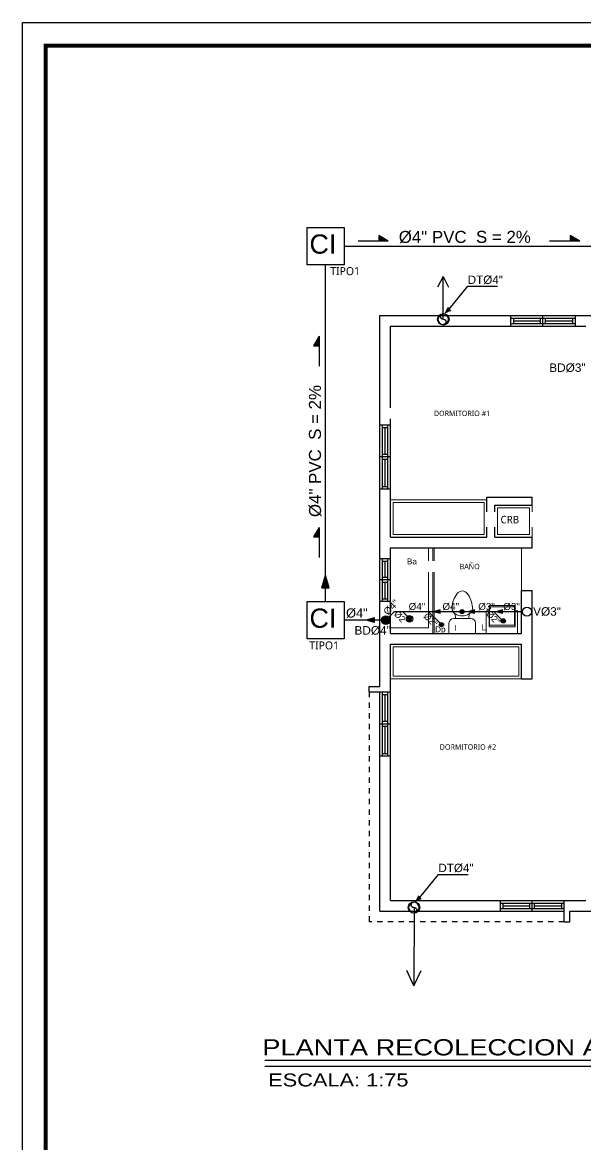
# Model space of a CAD drawing. Header units: feet. Extents: x 1019 to 2236, y -546 to 122.
# Drawn here: x 1054.27 to 1064.81, y 39.88 to 60.88 of the extents above; entities that cross this region are included whole.
import ezdxf

# ---------------------------------------------------------------- set-up
doc = ezdxf.new("R2010")
doc.units = ezdxf.units.FT
doc.header["$LTSCALE"] = 0.05
doc.header["$MEASUREMENT"] = 0
doc.linetypes.add('DASHDOT', pattern=[25.4, 12.7, -6.35, 0, -6.35])
doc.linetypes.add('HIDDEN', pattern=[9.525, 6.35, -3.175])
for name, color, linetype, lineweight in [('A-WALL', 7, 'Continuous', 25), ('closet', 8, 'Continuous', 5), ('I-FURN', 8, 'Continuous', 0), ('P-SANR-FIXT', 8, 'Continuous', 9)]:
    doc.layers.add(name, color=color, linetype=linetype, lineweight=lineweight)
for name, color, linetype in [('AGUASNEGRAS', 4, 'Continuous'), ('ANNDTTEXT', 2, 'Continuous'), ('MARCO', 1, 'Continuous'), ('PERT-VENT', 8, 'Continuous'), ('TELEFONO', 3, 'DASHDOT'), ('TEXTO', 2, 'Continuous'), ('textos', 7, 'Continuous'), ('TEXXT', 2, 'Continuous'), ('TXT', 2, 'Continuous'), ('VUELO', 8, 'HIDDEN')]:
    doc.layers.add(name, color=color, linetype=linetype)
doc.styles.add('ads', font='trebuc.ttf', dxfattribs={"height": 0.14})
doc.styles.add('DAMIAN', font='arial.ttf', dxfattribs={"height": 0.12})
doc.styles.add('grd', font='arial.ttf', dxfattribs={"height": 0.15})

# ---------------------------------------------------------------- blocks, each defined once
blk = doc.blocks.new('A$C3D6C2CD6')
at = {"layer": 'P-SANR-FIXT'}
for p, q in [((0, 1.6), (0.787, 1.6)), ((0, 0.102), (0, 1.6)), ((0.711, 1.6), (0.711, 0.102)), ((0.787, 0), (0.787, 1.6)), ((0.813, 1.6), (0.813, 0)), ((0.324, 0.227), (0.324, 0.317)), ((0.333, 0.317), (0.333, 0.227)), ((0.351, 0.227), (0.351, 0.317)), ((0.36, 0.317), (0.36, 0.227)), ((0.378, 0.227), (0.378, 0.317)), ((0.387, 0.317), (0.387, 0.227)), ((0.711, 0.102), (0, 0.102)), ((0, 0), (0.787, 0)), ((0.124, 0), (0.787, 0)), ((0.813, 0), (0.787, 0)), ((0.813, 0), (0.787, 0))]:
    blk.add_line(p, q, dxfattribs=at)
for centre, radius, start, end in [((0.356, 0.272), 0.0635, 90, 270), ((0.356, 0.272), 0.0635, 90, 270), ((0.328, 0.317), 0.00444, 360, 180), ((0.328, 0.227), 0.00444, 180, 360), ((0.356, 0.317), 0.00444, 360, 180), ((0.356, 0.227), 0.00444, 180, 360), ((0.356, 0.272), 0.0635, 270, 90), ((0.356, 0.272), 0.0635, 270, 90), ((0.383, 0.317), 0.00444, 360, 180), ((0.383, 0.227), 0.00444, 180, 360)]:
    blk.add_arc(centre, radius, start, end, dxfattribs=at)
blk = doc.blocks.new('bath_sink_6127 - bath_sink_6127-V2-Nivel 1')
at = {"layer": 'I-FURN'}
for p, q in [((0.293, 0.297), (-0.127, 0.297)), ((-0.127, 0.297), (-0.127, -0.29)), ((0.395, 0.244), (-0.005, 0.244)), ((-0.005, 0.244), (-0.005, -0.245)), ((0.025, -0.234), (0.025, 0.233)), ((0.025, 0.233), (0.369, 0.233)), ((0.293, 0.244), (0.293, 0.297)), ((0.369, 0.233), (0.369, -0.234)), ((0.395, -0.245), (0.395, 0.244)), ((0.293, -0.29), (-0.127, -0.29)), ((-0.005, -0.245), (0.395, -0.245)), ((0.369, -0.234), (0.025, -0.234)), ((0.293, -0.29), (0.293, -0.245))]:
    blk.add_line(p, q, dxfattribs=at)
blk = doc.blocks.new('Toilet_-_Tank_-_3D_4840 - 17_ High_ Seat Not Visible-536545-Nivel 1')
at = {"layer": 'P-SANR-FIXT'}
for p, q in [((0.248, 0.489), (-0.248, 0.489)), ((-0.248, 0.489), (-0.248, 0.298)), ((0.248, 0.298), (0.248, 0.489)), ((-0.159, 0.21), (-0.123, 0.21)), ((-0.123, 0.21), (-0.132, 0.127)), ((-0.123, 0.21), (0.123, 0.21)), ((0.132, 0.127), (0.123, 0.21)), ((0.123, 0.21), (0.159, 0.21))]:
    blk.add_line(p, q, dxfattribs=at)
for centre, radius, start, end in [((-0.159, 0.298), 0.0889, 180, 270), ((0.159, 0.298), 0.0889, 270, 360), ((-0.023, 0.008), 0.167, 151.0596, 182.709), ((-0.083, 0.041), 0.0995, 119.8981, 151.0596), ((0, -0.104), 0.266, 90.1019, 119.8981), ((0, -0.104), 0.266, 60.1019, 89.8981), ((0.083, 0.041), 0.0995, 28.9404, 60.1019), ((0.023, 0.008), 0.167, 357.291, 28.9404), ((0.25, 0.021), 0.441, 182.709, 218.5058), ((-0.25, 0.021), 0.441, 321.4942, 357.291), ((0.011, -0.169), 0.136, 218.5058, 265.219), ((-0.011, -0.169), 0.136, 274.781, 321.4942)]:
    blk.add_arc(centre, radius, start, end, dxfattribs=at)
blk = doc.blocks.new('A$C72735B25')
at = {"layer": 'PERT-VENT', "extrusion": (-1.27878e-17, -1.31713e-15, -1)}
for p, q in [((0, 0), (0, 1.203)), ((0.05, 0), (0.05, 1.203)), ((0.1, 0.648), (0.1, 1.149)), ((0.15, 0), (0.15, 1.203)), ((0.2, 0), (0.2, 1.203)), ((0.15, 0.648), (0.05, 0.648)), ((0.2, 0.602), (0, 0.602)), ((0.15, 0.555), (0.05, 0.555)), ((0.1, 0.05), (0.1, 0.555)), ((0.05, 0.05), (0.15, 0.05))]:
    blk.add_line(p, q, dxfattribs=at)
at = {"layer": 'PERT-VENT', "extrusion": (-1.27878e-17, 1.31713e-15, -1)}
blk.add_line((0.05, 1.153), (0.15, 1.153), dxfattribs=at)
blk = doc.blocks.new('A$C7995192D')
at = {"layer": 'TELEFONO'}
blk.add_hatch(color=256, dxfattribs=at).paths.add_polyline_path([(0.638, 0.116), (0.437, 0.116), (0.437, 0)])
for p, q in [((0.638, 0.116), (0, 0.116)), ((0.437, 0), (0.437, 0.116)), ((0.638, 0.116), (0.437, 0))]:
    blk.add_line(p, q, dxfattribs=at)
blk = doc.blocks.new('A$C206B62E9')
at = {"color": 2}
blk.add_circle((0.125, 0.125), 0.125, dxfattribs=at)
for centre, start, end in [((0.063, 0.129), 356.4536, 176.4536), ((0.187, 0.121), 176.4536, 356.4536)]:
    blk.add_arc(centre, 0.0625, start, end, dxfattribs=at)

msp = doc.modelspace()

# ---------------------------------------------------------------- hatches: boundary and pattern name
at = {"layer": 'AGUASNEGRAS'}
for points in [[(1060.013, 50.294), (1059.944, 50.534), (1059.875, 50.294)], [(1062.084, 49.884), (1061.964, 49.849), (1062.084, 49.814)], [(1062.732, 49.883), (1062.612, 49.848), (1062.732, 49.814)], [(1063.255, 49.884), (1063.135, 49.849), (1063.255, 49.815)], [(1060.861, 49.734), (1060.705, 49.689), (1060.861, 49.644)]]:
    msp.add_hatch(color=256, dxfattribs=at).paths.add_polyline_path(points)
at = {"layer": 'AGUASNEGRAS', "ltscale": 3}
h = msp.add_hatch(color=256, dxfattribs=at)
h.dxf.hatch_style = 1
edge = h.paths.add_edge_path()
edge.add_arc((1061.069, 49.689), 0.0812, 0, 360)
h = msp.add_hatch(color=256, dxfattribs=at)
h.dxf.hatch_style = 1
edge = h.paths.add_edge_path()
edge.add_arc((1062.495, 49.849), 0.0394, 0, 360)
h = msp.add_hatch(color=256, dxfattribs=at)
h.dxf.hatch_style = 1
edge = h.paths.add_edge_path()
edge.add_arc((1061.516, 49.716), 0.0394, 0, 360)
h = msp.add_hatch(color=256, dxfattribs=at)
h.dxf.hatch_style = 1
edge = h.paths.add_edge_path()
edge.add_arc((1062.112, 49.606), 0.0394, 0, 360)
h = msp.add_hatch(color=256, dxfattribs=at)
h.dxf.hatch_style = 1
edge = h.paths.add_edge_path()
edge.add_arc((1063.267, 49.677), 0.0394, 0, 360)
at = {"layer": 'TEXTO'}
for points in [[(1062.163, 55.424), (1062.281, 55.476), (1062.224, 55.541)], [(1062.163, 55.424), (1062.281, 55.476), (1062.224, 55.541)], [(1061.614, 44.416), (1061.732, 44.468), (1061.675, 44.534)], [(1061.614, 44.416), (1061.732, 44.468), (1061.675, 44.534)]]:
    msp.add_hatch(color=2, dxfattribs=at).paths.add_polyline_path(points)

# ---------------------------------------------------------------- linework, layer by layer
at = {"layer": 'A-WALL'}
for p, q in [((1060.96, 55.394), (1063.407, 55.394)), ((1060.96, 53.347), (1060.96, 55.394)), ((1060.96, 55.394), (1063.407, 55.394)), ((1064.61, 55.394), (1065.01, 55.394)), ((1061.16, 53.347), (1061.16, 55.194)), ((1061.16, 55.194), (1063.407, 55.194)), ((1064.61, 55.194), (1064.81, 55.194)), ((1060.96, 50.846), (1060.96, 52.144)), ((1061.16, 51.244), (1061.16, 52.144)), ((1062.96, 51.244), (1062.96, 51.994)), ((1062.96, 51.994), (1063.81, 51.994)), ((1063.81, 51.844), (1063.81, 51.994)), ((1063.11, 51.244), (1063.11, 51.844)), ((1063.11, 51.844), (1063.81, 51.844)), ((1061.16, 51.244), (1062.96, 51.244)), ((1063.11, 51.244), (1063.81, 51.244)), ((1063.81, 51.044), (1063.81, 51.244)), ((1061.16, 50.846), (1061.16, 51.044)), ((1061.16, 51.044), (1063.81, 51.044)), ((1063.61, 49.444), (1063.61, 50.244)), ((1063.61, 50.244), (1063.81, 50.244)), ((1063.81, 48.594), (1063.81, 50.244)), ((1060.96, 48.448), (1060.96, 50.043)), ((1061.16, 49.444), (1061.16, 50.043)), ((1061.16, 49.444), (1063.61, 49.444)), ((1061.16, 48.348), (1061.16, 49.244)), ((1061.16, 49.244), (1063.61, 49.244)), ((1063.61, 48.594), (1063.61, 49.244)), ((1063.61, 48.594), (1063.81, 48.594)), ((1060.76, 48.348), (1060.76, 48.448)), ((1060.96, 44.244), (1060.96, 47.145)), ((1061.16, 44.444), (1061.16, 47.145)), ((1061.16, 44.444), (1063.207, 44.444)), ((1064.41, 44.444), (1064.81, 44.444)), ((1060.96, 44.244), (1063.207, 44.244)), ((1064.51, 44.244), (1065.01, 44.244)), ((1064.41, 44.044), (1064.51, 44.044))]:
    msp.add_line(p, q, dxfattribs=at)
at = {"layer": 'A-WALL', "extrusion": (-6.28888e-16, -1.94037e-15, -1)}
for p, q in [((1063.407, 55.194), (1063.407, 55.394)), ((1064.61, 55.394), (1064.61, 55.194))]:
    msp.add_line(p, q, dxfattribs=at)
at = {"layer": 'A-WALL', "extrusion": (-1.27878e-17, -1.31713e-15, -1)}
for p, q in [((1060.96, 53.347), (1061.16, 53.347)), ((1061.16, 52.144), (1060.96, 52.144)), ((1061.16, 50.043), (1060.96, 50.043)), ((1060.76, 48.448), (1060.96, 48.448)), ((1060.76, 48.348), (1061.16, 48.348))]:
    msp.add_line(p, q, dxfattribs=at)
at = {"layer": 'A-WALL', "extrusion": (-6.28888e-16, -1.93323e-15, -1)}
for p, q in [((1063.207, 44.444), (1063.207, 44.244)), ((1063.207, 44.444), (1063.207, 44.244)), ((1064.41, 44.044), (1064.41, 44.444)), ((1064.51, 44.044), (1064.51, 44.244))]:
    msp.add_line(p, q, dxfattribs=at)
at = {"layer": 'AGUASNEGRAS', "ltscale": 3}
for p, q in [((1060.293, 56.691), (1065.003, 56.691)), ((1059.944, 50.04), (1059.944, 56.34)), ((1061.229, 49.849), (1061.126, 49.747)), ((1063.626, 49.849), (1061.229, 49.849)), ((1061.386, 49.849), (1061.545, 49.69)), ((1061.87, 49.849), (1062.085, 49.634)), ((1063.09, 49.849), (1063.266, 49.673)), ((1060.988, 49.689), (1060.293, 49.689))]:
    msp.add_line(p, q, dxfattribs=at)
at = {"layer": 'AGUASNEGRAS'}
for points in [[(1059.596, 57.041), (1060.293, 57.041), (1060.293, 56.34), (1059.596, 56.34)], [(1059.596, 50.04), (1060.293, 50.04), (1060.293, 49.339), (1059.596, 49.339)]]:
    msp.add_lwpolyline(points, close=True, dxfattribs=at)
for points in [[(1059.875, 50.294), (1060.013, 50.294), (1059.944, 50.534)], [(1059.875, 50.294), (1059.944, 50.534)], [(1062.084, 49.814), (1062.084, 49.884), (1061.964, 49.849)], [(1062.084, 49.814), (1061.964, 49.849)], [(1062.732, 49.814), (1062.732, 49.883), (1062.612, 49.848)], [(1062.732, 49.814), (1062.612, 49.848)], [(1063.255, 49.815), (1063.255, 49.884), (1063.135, 49.849)], [(1063.255, 49.815), (1063.135, 49.849)], [(1060.861, 49.644), (1060.861, 49.734), (1060.705, 49.689)], [(1060.861, 49.644), (1060.705, 49.689)]]:
    msp.add_lwpolyline(points, dxfattribs=at)
at = {"layer": 'AGUASNEGRAS', "ltscale": 3}
for centre, radius in [((1061.069, 49.689), 0.0812), ((1062.495, 49.849), 0.0394), ((1063.71, 49.849), 0.0843), ((1061.516, 49.716), 0.0394), ((1062.112, 49.607), 0.0394), ((1062.112, 49.606), 0.0394), ((1063.267, 49.677), 0.0394)]:
    msp.add_circle(centre, radius, dxfattribs=at)
at = {"layer": 'ANNDTTEXT', "ltscale": 0.5}
for centre in [(1062.147, 55.321), (1062.147, 55.321), (1061.598, 44.313), (1061.598, 44.313)]:
    msp.add_circle(centre, 0.107, dxfattribs=at)
at = {"layer": 'closet'}
for p, q in [((1061.16, 51.944), (1062.96, 51.944)), ((1063.81, 51.244), (1063.81, 51.844)), ((1061.16, 48.594), (1063.61, 48.594))]:
    msp.add_line(p, q, dxfattribs=at)
msp.add_lwpolyline([(1061.21, 48.644), (1063.56, 48.644), (1063.56, 49.194), (1061.21, 49.194)], close=True, dxfattribs=at)
at = {"layer": 'MARCO'}
msp.add_lwpolyline([(1054.272, 60.877), (1118.772, 60.877), (1118.772, 18.877), (1054.272, 18.877)], close=True, dxfattribs=at)
at = {"layer": 'MARCO', "const_width": 0.075}
msp.add_lwpolyline([(1111.6, 60.443), (1054.706, 60.443), (1054.706, 19.311), (1111.6, 19.311)], close=True, dxfattribs=at)
at = {"layer": 'PERT-VENT', "extrusion": (-1.27878e-17, -1.31713e-15, -1)}
for p, q in [((1060.96, 50.043), (1060.96, 50.846)), ((1061.01, 50.043), (1061.01, 50.846)), ((1061.11, 50.043), (1061.11, 50.846)), ((1061.06, 50.491), (1061.06, 50.792)), ((1061.16, 50.444), (1060.96, 50.444)), ((1061.11, 50.491), (1061.01, 50.491)), ((1061.11, 50.398), (1061.01, 50.398)), ((1061.06, 50.092), (1061.06, 50.398)), ((1061.01, 50.092), (1061.11, 50.092))]:
    msp.add_line(p, q, dxfattribs=at)
at = {"layer": 'PERT-VENT', "extrusion": (-1.27878e-17, 1.31713e-15, -1)}
msp.add_line((1061.01, 50.796), (1061.11, 50.796), dxfattribs=at)
at = {"layer": 'TEXTO', "color": 2}
for p, q in [((1062.141, 56.124), (1062.04, 55.922)), ((1062.141, 55.321), (1062.141, 56.124)), ((1062.141, 56.124), (1062.242, 55.922)), ((1062.253, 55.509), (1062.607, 55.939)), ((1062.253, 55.509), (1062.607, 55.939)), ((1062.607, 55.939), (1063.158, 55.939)), ((1062.607, 55.939), (1063.158, 55.939)), ((1062.224, 55.541), (1062.281, 55.476)), ((1062.224, 55.541), (1062.281, 55.476)), ((1061.704, 44.501), (1062.058, 44.931)), ((1061.704, 44.501), (1062.058, 44.931)), ((1062.058, 44.931), (1062.609, 44.931)), ((1062.058, 44.931), (1062.609, 44.931)), ((1061.675, 44.534), (1061.732, 44.468)), ((1061.675, 44.534), (1061.732, 44.468)), ((1061.598, 44.313), (1061.597, 42.845))]:
    msp.add_line(p, q, dxfattribs=at)
for points in [[(1061.597, 42.845), (1061.465, 43.137)], [(1061.597, 42.845), (1061.73, 43.137)]]:
    msp.add_lwpolyline(points, dxfattribs=at)
at = {"layer": 'TEXXT', "color": 4}
msp.add_line((1058.807, 41.454), (1079.264, 41.454), dxfattribs=at)
at = {"layer": 'TEXXT', "color": 3}
msp.add_line((1058.807, 41.345), (1077.829, 41.345), dxfattribs=at)
at = {"layer": 'VUELO', "ltscale": 0.02}
for p in [(1060.76, 48.348), (1064.41, 44.044)]:
    msp.add_line(p, (1060.76, 44.044), dxfattribs=at)

# ---------------------------------------------------------------- block references
at = {"rotation": 270}
for p in [(1063.407, 55.394), (1063.207, 44.444)]:
    msp.add_blockref('A$C72735B25', p, dxfattribs=at)
for name, p in [('A$C72735B25', (1060.96, 52.144)), ('A$C3D6C2CD6', (1061.16, 49.444))]:
    msp.add_blockref(name, p)
at = {"layer": 'AGUASNEGRAS', "xscale": -0.8872500000034051, "yscale": 0.8872500000034051, "zscale": 0.8872500000034051}
for p, rotation in [((1060.551, 56.889, 3), 180), ((1064.131, 56.889, 3), 180), ((1059.719, 54.44, 3), 270), ((1059.719, 50.86, 3), 270)]:
    msp.add_blockref('A$C7995192D', p, dxfattribs=dict(at, rotation=rotation))
at = {"layer": 'I-FURN', "rotation": 90}
msp.add_blockref('bath_sink_6127 - bath_sink_6127-V2-Nivel 1', (1063.245, 49.571), dxfattribs=at)
at = {"layer": 'P-SANR-FIXT', "rotation": 179.9999999999976}
msp.add_blockref('Toilet_-_Tank_-_3D_4840 - 17_ High_ Seat Not Visible-536545-Nivel 1', (1062.5, 49.933), dxfattribs=at)
at = {"layer": 'TEXTO', "color": 2, "xscale": -0.7874921249995218, "yscale": 0.7874921249995168, "zscale": 0.7874921249995168, "rotation": 269.9723624571136}
for p in [(1062.046, 55.223), (1062.046, 55.223), (1061.497, 44.215), (1061.497, 44.215)]:
    msp.add_blockref('A$C206B62E9', p, dxfattribs=at)

# ---------------------------------------------------------------- texts
at = {"layer": 'TEXTO', "char_height": 0.36, "width": 5.03948, "attachment_point": 9, "style": 'grd'}
for insert in [(1060.145, 56.544), (1060.145, 49.543)]:
    msp.add_mtext('CI', dxfattribs=dict(at, insert=insert))
at = {"layer": 'textos', "color": 7, "style": 'DAMIAN', "width": 1.2}
for s, height, p in [('PLANTA RECOLECCION AGUAS RESIDUALES DE 1ER. NIVEL, BLOQUE A  ', 0.30347, (1058.759, 41.545)), (' ESCALA: 1:75', 0.24277, (1058.757, 40.964))]:
    msp.add_text(s, height=height, dxfattribs=at).set_placement(p)
at = {"layer": 'TEXXT', "style": 'DAMIAN'}
for s, insert, char_height, width, attachment_point, rotation in [('%%C4" PVC  S = 2%', (1061.312, 56.975), 0.22589, 3.50414, 1, 0.0552), (' DT%%C4"', (1062.542, 55.978), 0.156, 3.7752, 7, 359.9724), (' DT%%C4"', (1062.542, 55.978), 0.156, 3.7752, 7, 359.9724), ('%%C4" PVC  S = 2%', (1059.633, 51.62), 0.22589, 3.50414, 1, 90.0552), (' %%C4"', (1061.23, 50.088), 0.132, 3.4848, 3, 45), (' %%C2"', (1061.497, 49.68), 0.12, 2.904, 3, 315), (' %%C2"', (1062.049, 49.638), 0.12, 2.904, 3, 315), (' %%C2"', (1063.223, 49.68), 0.12, 2.904, 3, 315), (' DT%%C4"', (1061.993, 44.97), 0.156, 3.7752, 7, 359.9724), (' DT%%C4"', (1061.993, 44.97), 0.156, 3.7752, 7, 359.9724)]:
    msp.add_mtext(s, dxfattribs=dict(at, insert=insert, char_height=char_height, width=width, attachment_point=attachment_point, rotation=rotation))
at = {"layer": 'TEXXT', "attachment_point": 3, "style": 'DAMIAN'}
for s, insert, char_height, width in [(' BD%%C3"', (1064.808, 54.495), 0.1584, 4.18176), (' %%C4"', (1061.808, 50.012), 0.132, 3.4848), (' %%C4"', (1062.441, 50.012), 0.132, 3.4848), (' %%C3"', (1063.11, 50.012), 0.132, 3.4848), (' %%C3"', (1063.578, 50.012), 0.132, 3.4848), (' %%C4"', (1060.731, 49.911), 0.1716, 4.53024), ('{\\fArial|b0|i0|c238|p34;V%%C}3{\\fArial|b0|i0|c238|p34;"}', (1064.347, 49.933), 0.1584, 4.18176), (' BD%%C4"', (1061.164, 49.579), 0.1584, 4.18176), (' Dp', (1062.189, 49.575, 1.752), 0.11, 2.904), (' I', (1062.391, 49.603), 0.11, 2.904), (' L', (1062.947, 49.61), 0.11, 2.904)]:
    msp.add_mtext(s, dxfattribs=dict(at, insert=insert, char_height=char_height, width=width))
at = {"layer": 'TXT', "char_height": 0.15, "width": 3.84, "attachment_point": 2, "style": 'ads'}
for insert in [(1060.309, 56.298), (1059.917, 49.293)]:
    msp.add_mtext('TIPO1', dxfattribs=dict(at, insert=insert))

# ---------------------------------------------------------------- next in the draw order: texts
at = {"layer": 'TXT', "width": 2.688, "attachment_point": 2, "style": 'ads', "bg_fill": 2}
for s, insert, char_height in [('DORMITORIO #1', (1062.497, 53.61), 0.1), ('CRB', (1063.39, 51.643), 0.14), ('BAÑO', (1062.639, 50.745), 0.1), ('DORMITORIO #2', (1062.607, 47.367), 0.1)]:
    msp.add_mtext(s, dxfattribs=dict(at, insert=insert, char_height=char_height))

# ---------------------------------------------------------------- next in the draw order: linework, layer by layer
at = {"layer": 'A-WALL', "extrusion": (-1.27878e-17, -1.31713e-15, -1)}
for p, q in [((1060.96, 50.846), (1061.16, 50.846)), ((1061.16, 47.145), (1060.96, 47.145)), ((1061.16, 47.145), (1060.96, 47.145))]:
    msp.add_line(p, q, dxfattribs=at)
at = {"layer": 'closet'}
msp.add_line((1063.61, 50.244), (1063.61, 51.044), dxfattribs=at)
for points in [[(1061.21, 51.294), (1062.91, 51.294), (1062.91, 51.894), (1061.21, 51.894)], [(1063.16, 51.294), (1063.76, 51.294), (1063.76, 51.794), (1063.16, 51.794)]]:
    msp.add_lwpolyline(points, close=True, dxfattribs=at)
at = {"layer": 'PERT-VENT', "extrusion": (-1.27878e-17, -1.31713e-15, -1)}
msp.add_line((1061.16, 50.043), (1061.16, 50.846), dxfattribs=at)

# ---------------------------------------------------------------- next in the draw order: block references
msp.add_blockref('A$C72735B25', (1060.96, 47.145))

# ---------------------------------------------------------------- next in the draw order: texts
at = {"layer": 'TEXXT', "insert": (1061.652, 50.845), "char_height": 0.11, "width": 2.904, "attachment_point": 3, "style": 'DAMIAN'}
msp.add_mtext(' Ba', dxfattribs=at)

doc.saveas('drawing.dxf')
